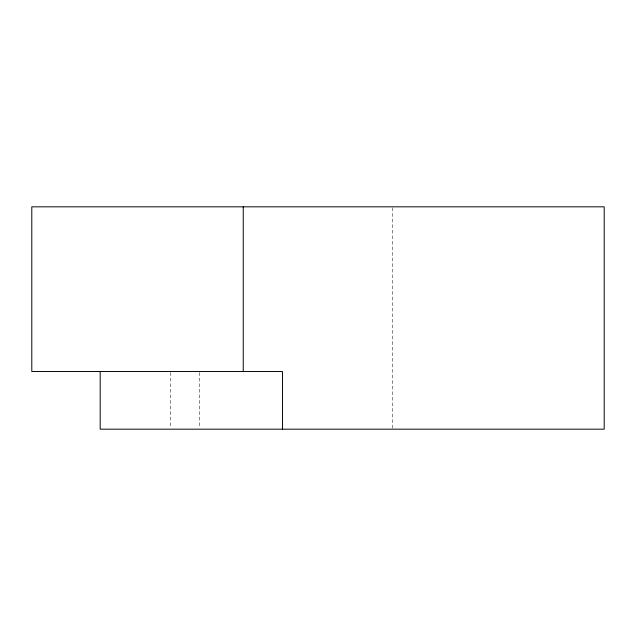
<?xml version="1.0" encoding="UTF-8"?>
<svg xmlns="http://www.w3.org/2000/svg" width="636" height="636" viewBox="0 0 636 636"><rect width="100%" height="100%" fill="white"/><g stroke="black" fill="none" stroke-linecap="round" stroke-linejoin="round"><path stroke-width="0.48" stroke-dasharray="3.18 2.39" d="M392.754 207.821L392.754 428.195M199.64 372.505L199.64 428.195M170.488 372.505L170.488 428.195"/><path stroke-width="0.95" d="M282.471 429.173L282.471 371.527L31.8 371.527L31.8 206.827L604.2 206.827L604.2 429.173L100.186 429.173L100.186 371.527M243.246 206.827L243.246 371.527"/></g></svg>
